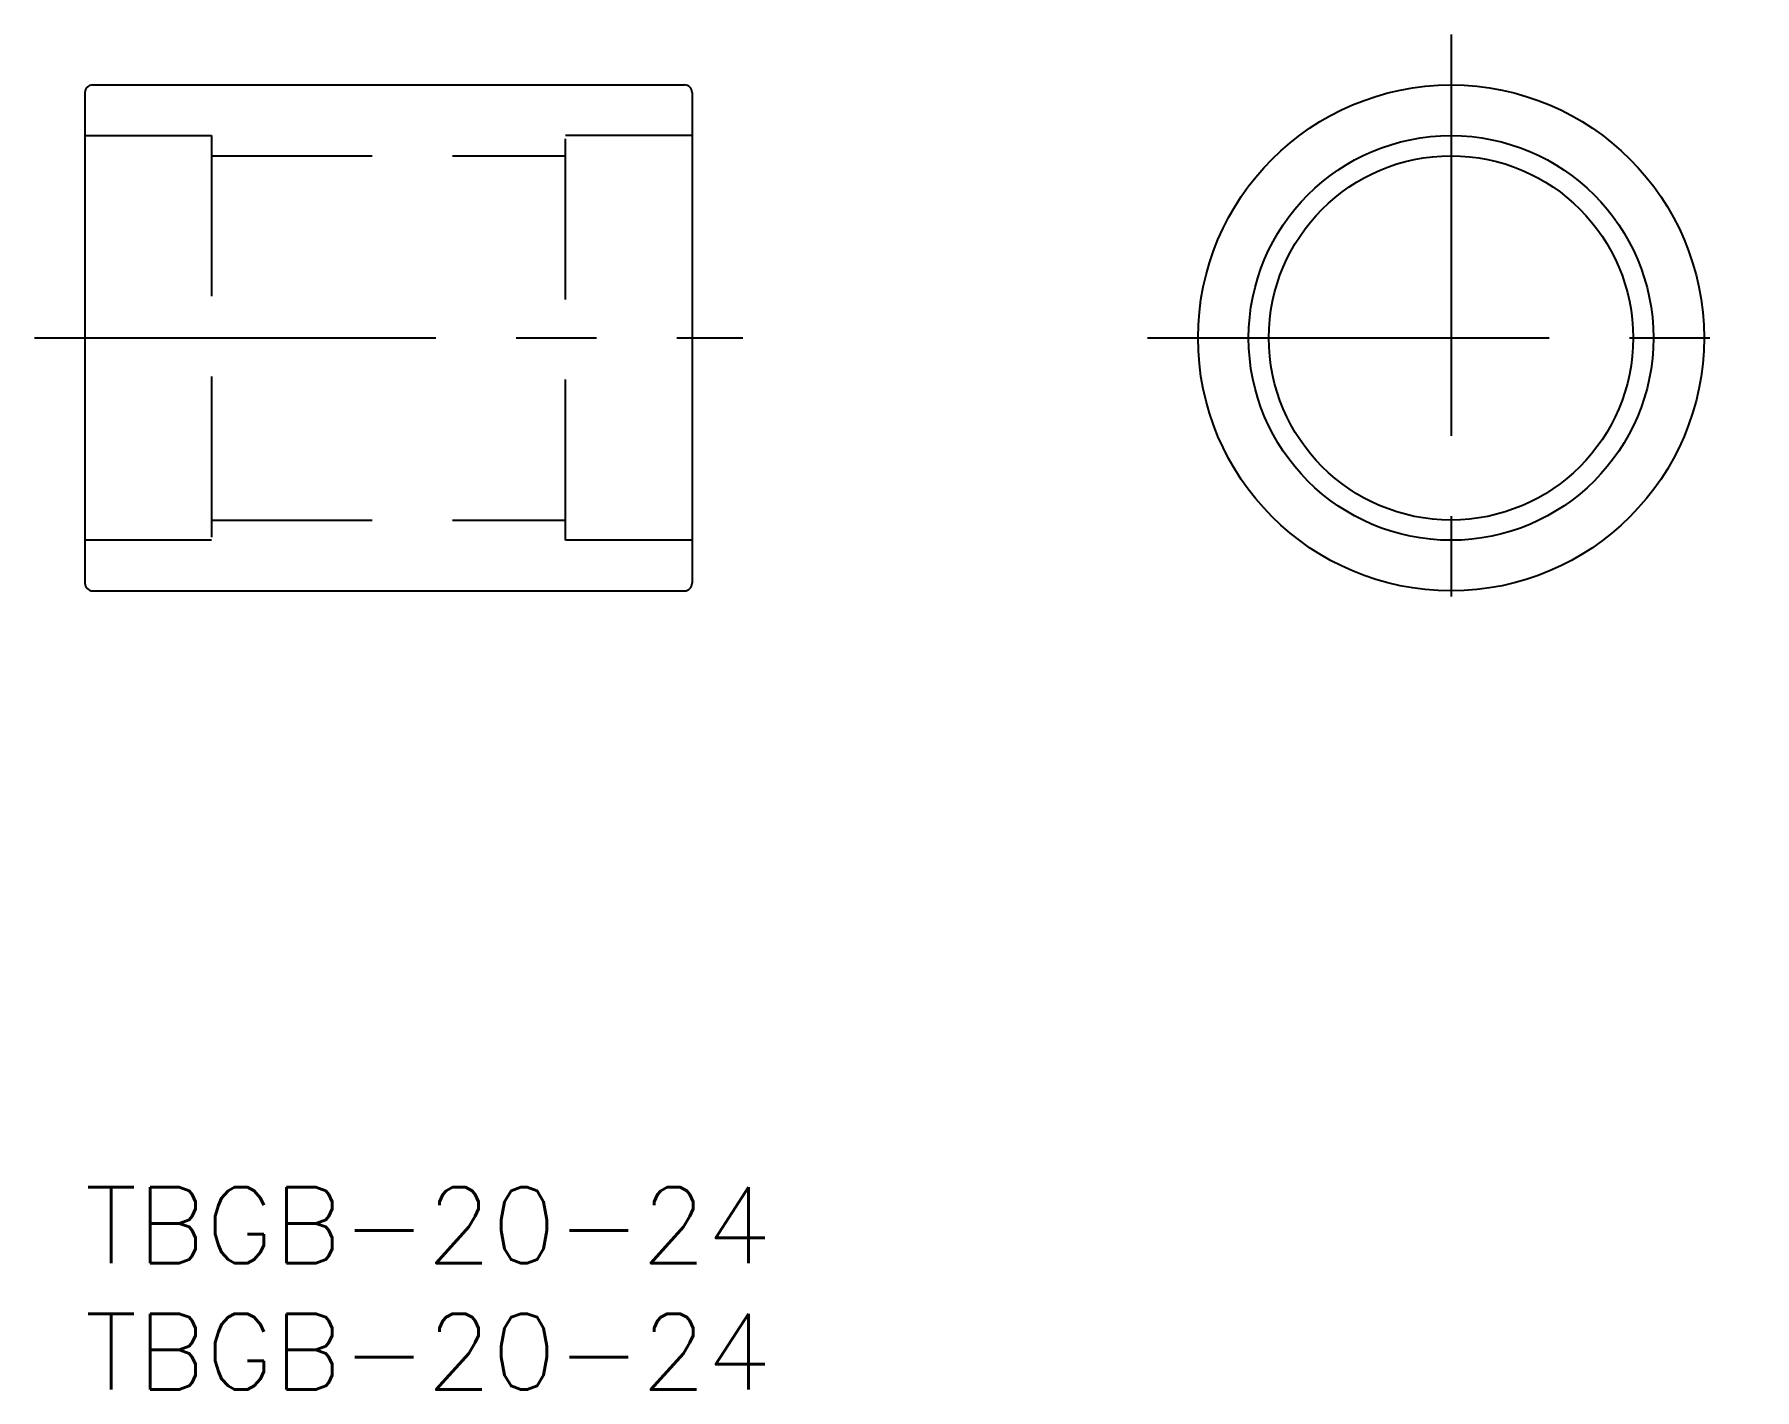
# Model space of a CAD drawing. Extents: x -2 to 66, y -8 to 45.6.
import ezdxf

# ---------------------------------------------------------------- set-up
doc = ezdxf.new("R2010")
doc.units = 0
doc.header["$LTSCALE"] = 0.5
doc.linetypes.add('CENTER', pattern=[50.8, 31.75, -6.35, 6.35, -6.35])
doc.linetypes.add('DASHED', pattern=[19.05, 12.7, -6.35])
doc.layers.get('0').update_dxf_attribs({"linetype": 'CONTINUOUS'})
doc.layers.add('CENTER', color=1, linetype='CENTER')
doc.styles.get("Standard").update_dxf_attribs({"font": 'txt.shx', "height": 3, "bigfont": 'bigfont.shx'})

# ---------------------------------------------------------------- blocks, each defined once
blk = doc.blocks.new('*U12')
at = {"color": 7, "linetype": 'CONTINUOUS'}
blk.add_text('TBGB-20-24', height=3, dxfattribs=at).set_placement((0, -3))
blk = doc.blocks.new('*U13')
at = {"color": 7, "linetype": 'CONTINUOUS'}
blk.add_text('TBGB-20-24', height=3, dxfattribs=at).set_placement((0, -8))

msp = doc.modelspace()

# ---------------------------------------------------------------- linework, layer by layer
at = {"color": 7, "linetype": 'CONTINUOUS'}
for p, q in [((0.3, 43.578), (23.7, 43.578)), ((0, 43.278), (0, 23.878)), ((24, 43.278), (24, 23.878)), ((0.3, 23.578), (23.7, 23.578))]:
    msp.add_line(p, q, dxfattribs=at)
at = {"color": 3, "linetype": 'DASHED'}
for p, q in [((0, 41.578), (5, 41.578)), ((5, 41.578), (5, 25.578)), ((19, 25.578), (19, 41.578)), ((24, 41.578), (19, 41.578)), ((5, 40.778), (19, 40.778)), ((5, 26.378), (19, 26.378)), ((5, 25.578), (0, 25.578)), ((24, 25.578), (19, 25.578))]:
    msp.add_line(p, q, dxfattribs=at)
at = {"color": 7, "linetype": 'CONTINUOUS'}
for radius in [10, 8, 7.2]:
    msp.add_circle((54, 33.578), radius, dxfattribs=at)
for centre, start, end in [((0.3, 43.278), 90, 180), ((23.7, 43.278), 0, 90), ((0.3, 23.878), 180, 270), ((23.7, 23.878), 270, 0)]:
    msp.add_arc(centre, 0.3, start, end, dxfattribs=at)
at = {"layer": 'CENTER', "color": 1, "linetype": 'CENTER'}
for p, q in [((54, 45.578), (54, 21.578)), ((-2, 33.578), (26, 33.578)), ((42, 33.578), (66, 33.578))]:
    msp.add_line(p, q, dxfattribs=at)

# ---------------------------------------------------------------- block references
at = {"color": 7, "linetype": 'CONTINUOUS'}
for name in ['*U12', '*U13']:
    msp.add_blockref(name, (0, 0), dxfattribs=at)

doc.saveas('drawing.dxf')
